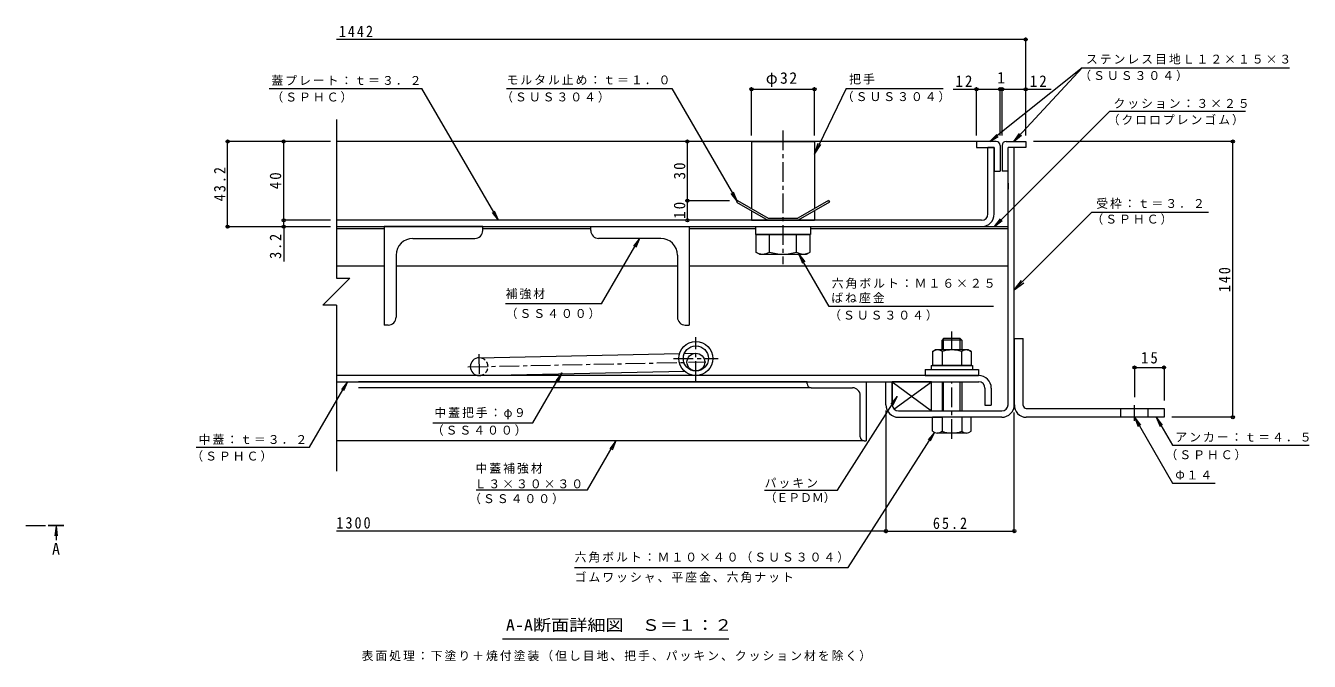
# Model space of a CAD drawing. Units: millimetres on the paper, enlarged 10 times, with parts at other scales. Extents: x -2620 to 2719, y -1962 to 1677.
# Drawn here: x -540 to 2719, y 64 to 1677 of the extents above; entities that cross this region are included whole.
import ezdxf
from ezdxf.enums import TextEntityAlignment as Align

# ---------------------------------------------------------------- set-up
doc = ezdxf.new("R2010")
doc.units = ezdxf.units.MM
doc.header["$LTSCALE"] = 10
doc.header["$PDMODE"] = 32
doc.header["$PDSIZE"] = 8
doc.linetypes.add('CHAIN1', pattern=[8, 5, -1, 1, -1])
doc.linetypes.add('DASHED1', pattern=[1.8, 1.2, -0.6])
for name, color, linetype, lineweight in [('0-2_仕上', 3, 'Continuous', 9), ('0-5_寸法', 7, 'DASHED1', 9), ('D-1', 2, 'Continuous', 9), ('D-2', 3, 'Continuous', 9), ('D-3', 4, 'Continuous', 9), ('D-5', 7, 'Continuous', 9), ('D-6', 6, 'Continuous', 9), ('D-7', 5, 'Continuous', 5), ('D-9', 134, 'Continuous', 5), ('D-A', 3, 'Continuous', 9), ('D-B', 6, 'Continuous', 9), ('D-C', 2, 'Continuous', 5), ('D-E', 3, 'Continuous', 9), ('D-F', 7, 'Continuous', 9)]:
    doc.layers.add(name, color=color, linetype=linetype, lineweight=lineweight)
doc.styles.add('ＭＳ ゴシック', font='')
doc.styles.get('ＭＳ ゴシック').set_extended_font_data('MS Gothic')

msp = doc.modelspace()

# ---------------------------------------------------------------- linework, layer by layer
at = {"layer": '0-2_仕上', "color": 4, "linetype": 'CHAIN1'}
msp.add_line((-540.01, 408.56), (-483.02, 408.56), dxfattribs=at)
at = {"layer": '0-2_仕上', "color": 4}
for q in [(-466.28, 381.77), (-459.76, 381.77), (-463.02, 370.96)]:
    msp.add_line((-463.02, 406.56), q, dxfattribs=at)
msp.add_solid([(-443.02, 406.56), (-443.02, 410.56), (-483.02, 406.56), (-483.02, 410.56)], dxfattribs=at)
at = {"layer": 'D-1'}
for p, q in [((1953.73, 715.09), (1953.73, 1368.09)), ((1969.73, 715.09), (1969.73, 1368.09)), ((1659.73, 715.09), (1659.73, 773.09)), ((1675.73, 699.09), (1937.73, 699.09)), ((1675.73, 683.09), (1786.23, 683.09)), ((1937.73, 683.09), (1836.23, 683.09))]:
    msp.add_line(p, q, dxfattribs=at)
msp.add_lwpolyline([(1643.73, 715.09), (1643.73, 773.09), (1659.73, 773.09)], dxfattribs=at)
for centre, radius, start, end in [((1675.73, 715.09), 32, 180, 270), ((1675.73, 715.09), 16, 180, 270), ((1937.73, 715.09), 16, 270, 0), ((1937.73, 715.09), 32, 270, 0)]:
    msp.add_arc(centre, radius, start, end, dxfattribs=at)
at = {"layer": 'D-2'}
for p, q in [((1918.73, 1368.09), (1902.73, 1368.09)), ((1902.73, 1199.09), (1902.73, 1368.09)), ((1918.73, 1199.09), (1918.73, 1368.09)), ((1886.73, 1183.09), (248.73, 1183.09)), ((248.73, 1167.09), (1886.73, 1167.09))]:
    msp.add_line(p, q, dxfattribs=at)
at = {"layer": 'D-2', "linetype": 'CHAIN1'}
for p, q in [((1161.23, 775.6), (1161.23, 886.58)), ((1104.49, 832.34), (1217.97, 832.34))]:
    msp.add_line(p, q, dxfattribs=at)
at = {"layer": 'D-2'}
for radius in [43.25, 31.75]:
    msp.add_circle((1161.23, 832.34), radius, dxfattribs=at)
for radius in [16, 32]:
    msp.add_arc((1886.73, 1199.09), radius, 270, 0, dxfattribs=at)
at = {"layer": 'D-3'}
for p, q in [((1873.73, 1383.09), (248.73, 1383.09)), ((1923.73, 1383.09), (1873.73, 1383.09)), ((1873.73, 1383.09), (1873.73, 1368.09)), ((1933.73, 1373.09), (1933.73, 1308.09)), ((1938.73, 1373.09), (1938.73, 1308.09)), ((1948.73, 1383.09), (1998.73, 1383.09)), ((1998.73, 1383.09), (1998.73, 1368.09)), ((1998.73, 1368.09), (1953.73, 1368.09)), ((1953.73, 1308.09), (1953.73, 1368.09)), ((1918.73, 1308.09), (1933.73, 1308.09)), ((1953.73, 1308.09), (1938.73, 1308.09)), ((1267.04, 1233.09), (1264.54, 1228.76)), ((1264.54, 1228.76), (1343.64, 1183.09)), ((1267.04, 1233.09), (1344.98, 1188.09)), ((1497.92, 1233.09), (1419.98, 1188.09)), ((1500.42, 1228.76), (1421.32, 1183.09)), ((1497.92, 1233.09), (1500.42, 1228.76)), ((1343.64, 1183.09), (1421.32, 1183.09)), ((1344.98, 1188.09), (1419.98, 1188.09))]:
    msp.add_line(p, q, dxfattribs=at)
msp.add_lwpolyline([(1873.73, 1368.09), (1918.73, 1368.09), (1918.73, 1308.09)], dxfattribs=at)
for centre, start, end in [((1923.73, 1373.09), 0, 90), ((1948.73, 1373.09), 90, 180)]:
    msp.add_arc(centre, 10, start, end, dxfattribs=at)
at = {"layer": 'D-5'}
for p, q in [((2142.28, 1570.49), (1907.64, 1383.09)), ((2142.28, 1570.49), (1968.76, 1383.09)), ((2142.28, 1570.49), (2668.12, 1570.49)), ((78.48, 1517.84), (465.66, 1517.84)), ((659.96, 1183.09), (465.66, 1517.84)), ((681, 1517.84), (1099.93, 1517.84)), ((1099.93, 1517.84), (1266.12, 1231.51)), ((1542.89, 1517.84), (1462.48, 1350.75)), ((1542.89, 1517.84), (1788.82, 1517.84)), ((2211.79, 1459.86), (1919.02, 1167.09)), ((2211.79, 1459.86), (2556.32, 1459.86)), ((1968.76, 1383.09), (1983.21, 1403.49)), ((1462.48, 1350.75), (1471.85, 1379.25)), ((1462.48, 1350.75), (1478.9, 1375.85)), ((1907.64, 1383.09), (1924.97, 1401.11)), ((1907.64, 1383.09), (1929.05, 1396.01)), ((1968.76, 1383.09), (1987.99, 1399.06)), ((1266.12, 1231.51), (1250.86, 1251.31)), ((1266.12, 1231.51), (1256.5, 1254.58)), ((659.96, 1183.09), (650.33, 1206.16)), ((659.96, 1183.09), (644.69, 1202.89)), ((1919.02, 1167.09), (1934.24, 1186.92)), ((1919.02, 1167.09), (1938.85, 1182.31)), ((2166.12, 1203.47), (1969.73, 1006.4)), ((2166.12, 1203.47), (2462.46, 1203.47)), ((1018.17, 1137.09), (1002.91, 1117.29)), ((1422.82, 1097.09), (1438.04, 1077.26)), ((1422.82, 1097.09), (1432.38, 1073.99)), ((1499.67, 963.98), (1422.82, 1097.09)), ((1969.73, 1006.4), (1987.95, 1030.23)), ((1969.73, 1006.4), (1993.5, 1024.7)), ((921.99, 971.38), (678.44, 971.38)), ((1916.65, 963.98), (1499.67, 963.98)), ((821.24, 795.74), (805.98, 775.94)), ((821.24, 795.74), (811.62, 772.67)), ((180.39, 607.27), (276.63, 773.09)), ((276.63, 773.09), (261.37, 753.29)), ((276.63, 773.09), (267.01, 750.01)), ((1520.49, 497.97), (1672.22, 736.07)), ((1672.22, 736.07), (1656.14, 716.92)), ((1672.22, 736.07), (1661.65, 713.42)), ((2274.73, 683.09), (2284.3, 659.99)), ((2274.73, 683.09), (2289.95, 663.26)), ((2274.73, 683.09), (2371.14, 516.1)), ((2330.03, 683.09), (2371.14, 611.88)), ((2330.03, 683.09), (2339.59, 659.99)), ((2330.03, 683.09), (2345.25, 663.26)), ((886.53, 499.14), (958.47, 623.09)), ((958.47, 623.09), (943.2, 603.29)), ((958.47, 623.09), (948.85, 600.01)), ((1548.27, 301.96), (1766.68, 644.72)), ((1766.68, 644.72), (1750.61, 625.57)), ((1766.68, 644.72), (1756.11, 622.06)), ((-107.34, 607.27), (180.39, 607.27)), ((2371.14, 611.88), (2718.58, 611.88)), ((603.19, 499.14), (886.53, 499.14)), ((1335.92, 497.97), (1520.49, 497.97)), ((2371.14, 516.1), (2479.19, 516.1)), ((853.54, 301.96), (1548.27, 301.96)), ((1245.24, 119.75), (670.24, 119.75))]:
    msp.add_line(p, q, dxfattribs=at)
for points in [[(921.99, 971.38), (1018.17, 1137.09), (1008.55, 1114.01)], [(493.85, 668.82), (747.58, 668.82), (821.24, 795.74)]]:
    msp.add_lwpolyline(points, dxfattribs=at)
at = {"layer": 'D-6'}
for p, q in [((1953.73, 1277.09), (1953.73, 1262.09)), ((248.73, 1167.09), (1953.73, 1167.09)), ((248.73, 1162.09), (370.39, 1162.09)), ((620.39, 1162.09), (894.56, 1162.09)), ((1144.56, 1162.09), (1312.48, 1162.09)), ((1452.48, 1162.09), (1953.73, 1162.09)), ((248.73, 1067.09), (370.39, 1067.09)), ((400.39, 1067.09), (1114.56, 1067.09)), ((1144.56, 1067.09), (1953.73, 1067.09)), ((610.76, 834.08), (1119.79, 844.73)), ((1132.11, 844.99), (1160.76, 845.58)), ((611.7, 789.09), (1132.53, 799.98)), ((1161.23, 800.58), (1161.7, 800.59)), ((1659.73, 773.09), (1659.73, 715.09)), ((1664.25, 703.95), (1759.73, 773.09))]:
    msp.add_line(p, q, dxfattribs=at)
at = {"layer": 'D-6', "linetype": 'CHAIN1'}
for p, q in [((582.71, 811), (1186.51, 823.62)), ((610.57, 843.09), (611.82, 783.22))]:
    msp.add_line(p, q, dxfattribs=at)
at = {"layer": 'D-6'}
msp.add_lwpolyline([(1675.73, 699.09), (1759.73, 699.09), (1759.73, 773.09), (1659.73, 773.09), (1759.73, 699.09)], dxfattribs=at)
msp.add_circle((1161.23, 823.09), 22.5, dxfattribs=at)
msp.add_arc((611.23, 811.59), 22.5, 90, 270, dxfattribs=at)
at = {"layer": 'D-6', "linetype": 'DASHED1'}
msp.add_arc((611.23, 811.59), 22.5, 270, 90, dxfattribs=at)
at = {"layer": 'D-7'}
for p, q in [((1790.29, 883.09), (1786.23, 879.03)), ((1832.17, 883.09), (1790.29, 883.09)), ((1790.29, 854.09), (1790.29, 883.09)), ((1832.17, 883.09), (1836.23, 879.03)), ((1832.17, 854.09), (1832.17, 883.09)), ((1836.23, 879.03), (1786.23, 879.03)), ((1786.23, 854.09), (1786.23, 879.03)), ((1836.23, 879.03), (1836.23, 855.59)), ((1836.23, 879.03), (1836.23, 854.09)), ((1786.23, 773.09), (1786.23, 699.09)), ((1790.29, 699.09), (1790.29, 773.09)), ((1832.17, 699.09), (1832.17, 773.09)), ((1836.23, 773.09), (1836.23, 699.09)), ((1860.23, 683.09), (1762.23, 683.09)), ((1762.23, 647.56), (1762.23, 683.09)), ((1786.23, 683.09), (1786.23, 647.56)), ((1836.23, 683.09), (1836.23, 647.56)), ((1860.23, 647.56), (1860.23, 683.09)), ((1848.23, 643.09), (1774.23, 643.09))]:
    msp.add_line(p, q, dxfattribs=at)
at = {"layer": 'D-7', "linetype": 'CHAIN1'}
for p, q in [((1811.23, 854.09), (1811.23, 900.75)), ((1811.23, 628.7), (1811.23, 773.09))]:
    msp.add_line(p, q, dxfattribs=at)
at = {"layer": 'D-7', "color": 2, "lineweight": 9}
for p, q in [((1762.15, 850.29), (1768.73, 854.09)), ((1762.15, 850.29), (1762.15, 814.09)), ((1853.73, 854.09), (1768.73, 854.09)), ((1786.69, 850.29), (1786.69, 814.09)), ((1835.77, 850.29), (1835.77, 814.09))]:
    msp.add_line(p, q, dxfattribs=at)
at = {"layer": 'D-7', "color": 134}
for p, q in [((1743.73, 804.09), (1743.73, 789.09)), ((1743.73, 804.09), (1878.73, 804.09)), ((1743.73, 789.09), (1878.73, 789.09)), ((1878.73, 804.09), (1878.73, 789.09))]:
    msp.add_line(p, q, dxfattribs=at)
at = {"layer": 'D-7', "color": 6, "lineweight": 9}
for p, q in [((1758.73, 814.09), (1758.73, 804.09)), ((1758.73, 804.09), (1863.73, 804.09))]:
    msp.add_line(p, q, dxfattribs=at)
at = {"layer": 'D-7', "color": 2, "lineweight": 9}
msp.add_lwpolyline([(1853.73, 854.09), (1860.3, 850.29), (1860.3, 814.09), (1762.15, 814.09)], dxfattribs=at)
at = {"layer": 'D-7', "color": 6, "lineweight": 9}
msp.add_lwpolyline([(1758.73, 814.09), (1863.73, 814.09), (1863.73, 804.09)], dxfattribs=at)
at = {"layer": 'D-7', "color": 2, "lineweight": 9}
for centre, radius, start, end in [((1776.64, 825.21), 28.97, 94.38438, 120), ((1773.66, 829.89), 24.21, 57.42749, 88.18784), ((1811.23, 772.89), 81.2, 72.41188, 107.5881), ((1848.8, 829.89), 24.21, 91.81215, 122.57249), ((1845.82, 825.21), 28.97, 59.99998, 85.6156)]:
    msp.add_arc(centre, radius, start, end, dxfattribs=at)
at = {"layer": 'D-7'}
for centre, radius, start, end in [((1774.23, 661.42), 18.33, 229.1022, 310.89809), ((1811.23, 715.17), 72.08, 249.70546, 290.29454), ((1848.23, 661.42), 18.33, 229.10191, 310.8978)]:
    msp.add_arc(centre, radius, start, end, dxfattribs=at)
at = {"layer": 'D-9'}
for p, q in [((370.39, 1167.09), (370.39, 917.09)), ((620.39, 1167.09), (370.39, 1167.09)), ((620.39, 1157.04), (620.39, 1167.09)), ((894.56, 1167.09), (1144.56, 1167.09)), ((894.56, 1157.04), (894.56, 1167.09)), ((1144.56, 1167.09), (1144.56, 917.09)), ((442.89, 1137.09), (600.44, 1137.09)), ((1072.06, 1137.09), (914.51, 1137.09)), ((400.39, 1094.59), (400.39, 937.04)), ((1114.56, 1094.59), (1114.56, 937.04)), ((380.44, 917.09), (370.39, 917.09)), ((1134.51, 917.09), (1144.56, 917.09))]:
    msp.add_line(p, q, dxfattribs=at)
for centre, radius, start, end in [((600.39, 1157.09), 20, 270.13706, 359.86294), ((914.56, 1157.09), 20, 180.13706, 269.86294), ((442.89, 1094.59), 42.5, 90, 180), ((1072.06, 1094.59), 42.5, 0, 90), ((380.39, 937.09), 20, 270.13706, 359.86294), ((1134.56, 937.09), 20, 180.13706, 269.86294)]:
    msp.add_arc(centre, radius, start, end, dxfattribs=at)
at = {"layer": 'D-A'}
for p, q in [((1879.23, 789.09), (248.73, 789.09)), ((248.73, 773.09), (1879.23, 773.09)), ((1895.23, 757.09), (1895.23, 714.09)), ((1911.23, 757.09), (1911.23, 714.09)), ((1895.23, 714.09), (1911.23, 714.09))]:
    msp.add_line(p, q, dxfattribs=at)
for radius in [32, 16]:
    msp.add_arc((1879.23, 757.09), radius, 0, 90, dxfattribs=at)
at = {"layer": 'D-B'}
for p, q in [((1443.73, 773.09), (305.25, 773.09)), ((1453.73, 758.09), (305.25, 758.09)), ((1443.73, 773.09), (1593.73, 773.09)), ((1443.73, 768.09), (1443.73, 773.09)), ((1453.73, 758.09), (1558.73, 758.09)), ((1593.73, 773.09), (1593.73, 623.09)), ((1578.73, 633.09), (1578.73, 738.09)), ((1588.73, 623.09), (248.73, 623.09)), ((1588.73, 623.09), (1593.73, 623.09))]:
    msp.add_line(p, q, dxfattribs=at)
for centre, radius, start, end in [((1453.73, 768.09), 10, 180, 270), ((1558.73, 738.09), 20, 0, 90), ((1588.73, 633.09), 10, 180, 270)]:
    msp.add_arc(centre, radius, start, end, dxfattribs=at)
at = {"layer": 'D-C', "linetype": 'CHAIN1', "lineweight": 9}
msp.add_line((1382.48, 1410.77), (1382.48, 1071.46), dxfattribs=at)
at = {"layer": 'D-C', "lineweight": 9}
for p, q in [((1302.48, 1383.09), (1302.48, 1212.63)), ((1302.48, 1383.09), (1462.48, 1383.09)), ((1462.48, 1383.09), (1462.48, 1212.63)), ((1302.48, 1206.85), (1302.48, 1183.09)), ((1462.48, 1206.85), (1462.48, 1183.09)), ((1302.48, 1183.09), (1462.48, 1183.09))]:
    msp.add_line(p, q, dxfattribs=at)
at = {"layer": 'D-C', "color": 134}
for p, q in [((1312.48, 1167.09), (1312.48, 1147.09)), ((1312.48, 1167.09), (1452.48, 1167.09)), ((1312.48, 1147.09), (1452.48, 1147.09)), ((1452.48, 1167.09), (1452.48, 1147.09))]:
    msp.add_line(p, q, dxfattribs=at)
at = {"layer": 'D-C', "color": 5}
for p, q in [((1313.2, 1147.09), (1313.2, 1102.45)), ((1451.76, 1147.09), (1313.2, 1147.09)), ((1347.84, 1102.45), (1347.84, 1147.09)), ((1417.12, 1102.45), (1417.12, 1147.09)), ((1451.76, 1102.45), (1451.76, 1147.09)), ((1322.48, 1097.09), (1313.2, 1102.45))]:
    msp.add_line(p, q, dxfattribs=at)
msp.add_lwpolyline([(1322.48, 1097.09), (1442.48, 1097.09), (1451.76, 1102.45)], dxfattribs=at)
for centre, radius, start, end in [((1333.64, 1137.86), 40.89, 240, 265.61574), ((1329.43, 1131.26), 34.18, 271.81354, 302.57069), ((1382.48, 1211.73), 114.64, 252.41203, 287.58795), ((1435.52, 1131.26), 34.18, 237.42929, 268.18645), ((1431.31, 1137.86), 40.89, 274.38425, 299.99998)]:
    msp.add_arc(centre, radius, start, end, dxfattribs=at)
at = {"layer": 'D-E'}
for p, q in [((1969.73, 883.09), (1969.73, 715.09)), ((1969.73, 883.09), (1992.23, 883.09)), ((1992.23, 713.09), (1992.23, 883.09)), ((1999.73, 705.59), (2349.73, 705.59)), ((2239.73, 683.09), (2239.73, 705.59)), ((2309.73, 683.09), (2309.73, 705.59)), ((2349.73, 705.59), (2349.73, 683.09)), ((2349.73, 683.09), (1999.73, 683.09))]:
    msp.add_line(p, q, dxfattribs=at)
at = {"layer": 'D-E', "linetype": 'CHAIN1'}
msp.add_line((2274.73, 674.36), (2274.73, 713.8), dxfattribs=at)
at = {"layer": 'D-E'}
for radius, start in [(30, 176.17647), (7.5, 180.00027)]:
    msp.add_arc((1999.73, 713.09), radius, start, 270, dxfattribs=at)
at = {"layer": 'D-F'}
for p, q in [((1998.73, 1642.08), (248.73, 1642.08)), ((1998.73, 1398.09), (1998.73, 1647.08)), ((1302.48, 1398.09), (1302.48, 1520.71)), ((1302.48, 1515.71), (1462.48, 1515.71)), ((1462.48, 1398.09), (1462.48, 1520.71)), ((1814.16, 1515.71), (1933.73, 1515.71)), ((1873.73, 1398.09), (1873.73, 1520.71)), ((1933.73, 1398.09), (1933.73, 1520.71)), ((1933.73, 1515.71), (1938.73, 1515.71)), ((1938.73, 1398.09), (1938.73, 1520.71)), ((1938.73, 1515.71), (2063.08, 1515.71)), ((248.73, 1438.85), (248.73, 1036.33)), ((233.73, 1383.09), (-30.42, 1383.09)), ((-27.42, 1167.09), (-27.42, 1383.09)), ((115.08, 1183.09), (115.08, 1383.09)), ((1139.82, 1233.09), (1139.82, 1383.09)), ((2527.36, 1383.09), (2018.73, 1383.09)), ((2524.36, 683.09), (2524.36, 1383.09)), ((1136.82, 1233.09), (1247.04, 1233.09)), ((1139.82, 1183.09), (1139.82, 1233.09)), ((233.73, 1183.09), (110.08, 1183.09)), ((115.08, 1167.09), (115.08, 1183.09)), ((-30.42, 1167.09), (233.73, 1167.09)), ((115.08, 1167.09), (115.08, 1078.58)), ((283.14, 1036.33), (214.32, 967.51)), ((248.73, 1036.33), (283.14, 1036.33)), ((248.73, 967.51), (214.32, 967.51)), ((248.73, 967.51), (248.73, 546.55)), ((2274.73, 812.34), (2274.73, 733.8)), ((2274.73, 809.34), (2349.73, 809.34)), ((2349.73, 812.34), (2349.73, 725.59)), ((1643.72, 700.09), (1643.72, 389.19)), ((1969.73, 391.19), (1969.73, 695.09)), ((2527.36, 683.09), (2369.73, 683.09)), ((1643.72, 394.19), (248.73, 394.19)), ((1643.72, 394.19), (1969.73, 394.19))]:
    msp.add_line(p, q, dxfattribs=at)
for p in [(1998.73, 1642.08), (1302.48, 1515.71), (1462.48, 1515.71), (1873.73, 1515.71), (1933.73, 1515.71), (1938.73, 1515.71), (1998.73, 1515.71), (-27.42, 1383.09), (115.08, 1383.09), (1139.82, 1383.09), (2524.36, 1383.09), (1139.82, 1233.09), (115.08, 1183.09), (1139.82, 1183.09), (-27.42, 1167.09), (115.08, 1167.09), (2274.73, 809.34), (2349.73, 809.34), (2524.36, 683.09), (1643.72, 394.19), (1969.73, 394.19)]:
    msp.add_point(p, dxfattribs=at)

# ---------------------------------------------------------------- texts
at = {"layer": '0-5_寸法', "color": 2, "style": 'ＭＳ ゴシック'}
msp.add_text('A', height=29.33, dxfattribs=at).set_placement((-473.02, 325.86), align=Align.BOTTOM_LEFT)
at = {"layer": 'D-5', "style": 'ＭＳ ゴシック'}
msp.add_text('（ＥＰＤＭ）', height=21.99, dxfattribs=at).set_placement((1335.92, 461.41), align=Align.BOTTOM_LEFT)
at = {"layer": 'D-5', "color": 2, "style": 'ＭＳ ゴシック', "width": 1.15}
msp.add_text('A-A断面詳細図\u3000Ｓ＝１：２', height=29.33, dxfattribs=at).set_placement((678.99, 132.25), align=Align.BOTTOM_LEFT)
at = {"layer": 'D-5', "char_height": 21.99, "attachment_point": 7, "style": 'ＭＳ ゴシック'}
for s, insert in [('\\T1.17;ステンレス目地Ｌ１２×１５×３', (2151.47, 1578.66)), ('\\T1.17;（ＳＵＳ３０４）', (2134.63, 1536.22)), ('\\T1.17;蓋プレート：ｔ＝３．２', (83.81, 1525.39)), ('\\T1.17;モルタル止め：ｔ＝１．０', (680.6, 1526.84)), ('\\T1.17;把手', (1550.52, 1527.68)), ('\\T1.17;（ＳＰＨＣ）', (83.81, 1481.72)), ('\\T1.17;（ＳＵＳ３０４）', (667.04, 1481.93)), ('\\T1.17;（ＳＵＳ３０４）', (1531.76, 1482.77)), ('\\T1.17;クッション：３×２５', (2221.34, 1466.19)), ('\\T1.17;（クロロプレンゴム）', (2206.52, 1424.09)), ('\\T1.17;受枠：ｔ＝３．２', (2177.62, 1212.03)), ('\\T1.17;（ＳＰＨＣ）', (2165.46, 1171.88)), ('\\T1.17;補強材', (678.44, 982.86)), ('\\T1.17;六角ボルト：Ｍ１６×２５', (1506.19, 1009.34)), ('\\T1.17;ばね座金', (1505.15, 972.61)), ('\\T1.17;（ＳＳ４００）', (678.44, 932.33)), ('\\T1.17;（ＳＵＳ３０４）', (1499.67, 928.12)), ('\\T1.17;中蓋把手：φ９', (497.57, 677.71)), ('\\T1.17;（ＳＳ４００）', (490.92, 636.17)), ('\\T1.17;中蓋：ｔ＝３．２', (-100.9, 612.96)), ('\\T1.17;アンカー：ｔ＝４．５', (2378.44, 620.4)), ('\\T1.17;（ＳＰＨＣ）', (-119.58, 570.4)), ('\\T1.17;（ＳＰＨＣ）', (2353.46, 573.8)), ('\\T1.17;中蓋補強材', (601.91, 539.64)), ('\\T1.17;Ｌ３×３０×３０', (599.56, 502.45)), ('\\T1.17;パッキン', (1335.92, 502.79)), ('\\T1.17;Φ１４', (2378.44, 524.62)), ('\\T1.17;（ＳＳ４００）', (585.72, 462.31)), ('\\T1.17;六角ボルト：Ｍ１０×４０（ＳＵＳ３０４）', (853.54, 313.98)), ('\\T1.17;ゴムワッシャ、平座金、六角ナット', (853.54, 263.16)), ('\\T1.17;表面処理：下塗り＋焼付塗装（但し目地、把手、パッキン、クッション材を除く）', (312.74, 63.62))]:
    msp.add_mtext(s, dxfattribs=dict(at, insert=insert))
at = {"layer": 'D-F', "color": 2, "style": 'ＭＳ ゴシック'}
msp.add_text('1', height=29.33, dxfattribs=at).set_placement((1926.23, 1521.71), align=Align.BOTTOM_LEFT)
at = {"layer": 'D-F', "color": 2, "char_height": 29.33, "attachment_point": 7, "style": 'ＭＳ ゴシック'}
for s, insert in [('\\T1.28;\\W0.9;1442', (254.9, 1648.08)), ('\\T1.19;φ32', (1338.73, 1521.71)), ('\\T1.27;\\W0.95;12', (1820.27, 1521.71)), ('\\T1.27;\\W0.95;12', (2009.01, 1521.71)), ('\\T1.27;\\W0.95;15', (2290.98, 819.34)), ('\\T1.28;\\W0.9;1300', (248.73, 400.19)), ('\\T1.28;\\W0.9;65.2', (1762.98, 399.19))]:
    msp.add_mtext(s, dxfattribs=dict(at, insert=insert))
at = {"layer": 'D-F', "color": 2, "char_height": 29.33, "attachment_point": 7, "rotation": 90, "style": 'ＭＳ ゴシック'}
for s, insert in [('\\T1.28;\\W0.9;43.2', (-32.42, 1231.34)), ('\\T1.27;\\W0.95;30', (1134.82, 1286.84)), ('\\T1.27;\\W0.95;40', (109.08, 1261.84)), ('\\T1.27;\\W0.95;10', (1134.82, 1186.84)), ('\\T1.27;\\W0.9;3.2', (109.08, 1085.13)), ('\\T1.27;\\W0.9;140', (2518.36, 1000.59))]:
    msp.add_mtext(s, dxfattribs=dict(at, insert=insert))

doc.saveas('drawing.dxf')
